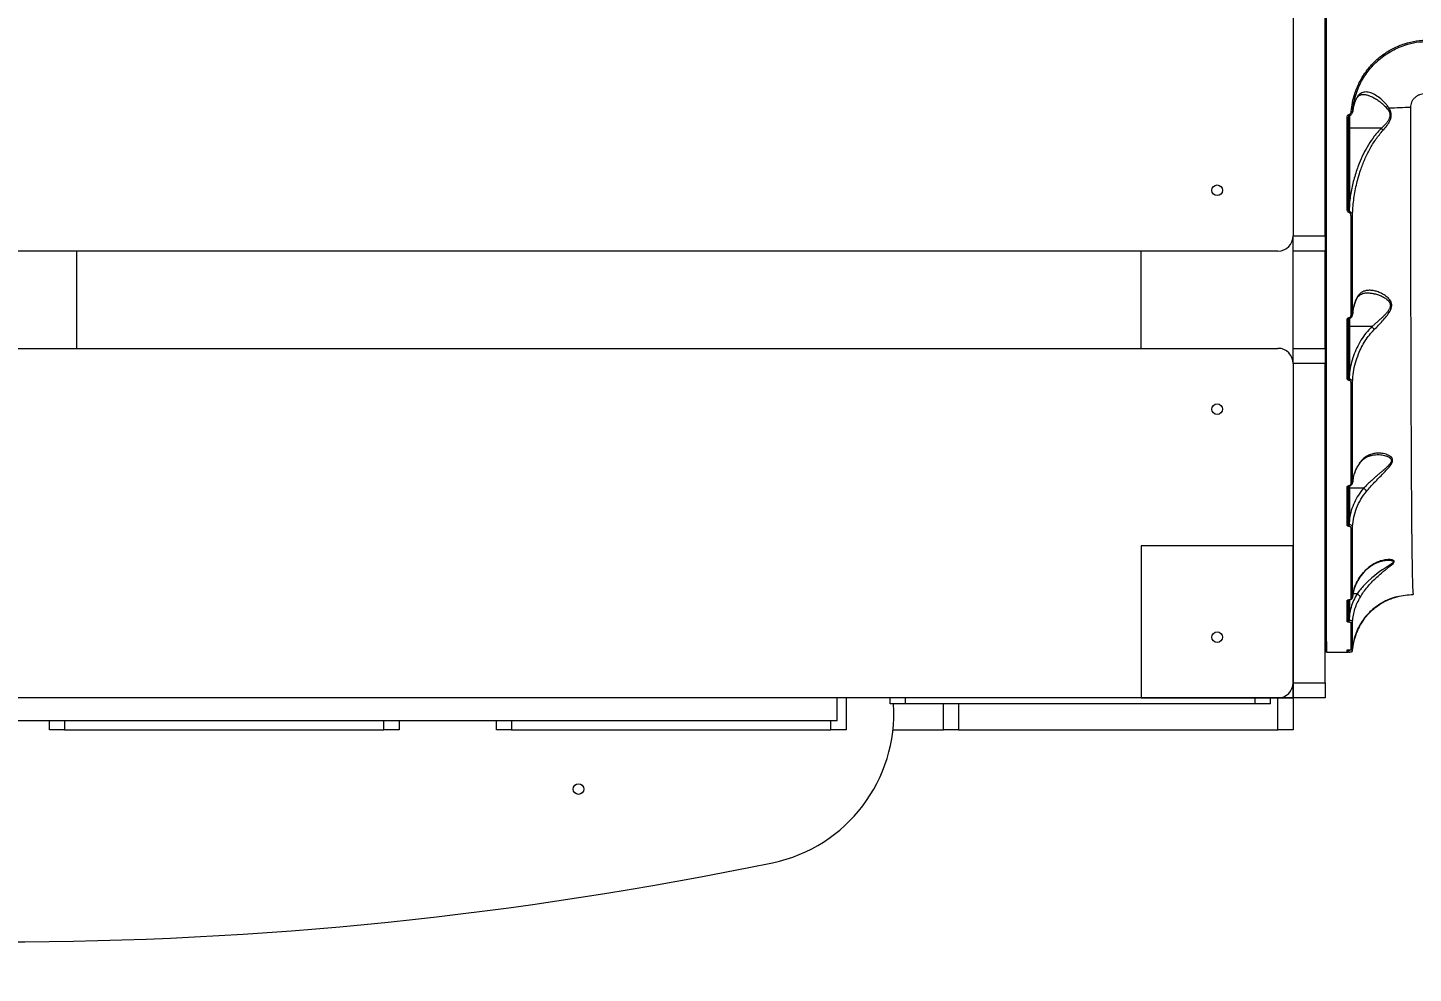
# Model space of a CAD drawing. Header units: millimetres. Extents: x -6234 to 7498, y -6127 to 5103.
# Drawn here: x 2024 to 2935, y -2091 to -1469 of the extents above; entities that cross this region are included whole.
import ezdxf

# ---------------------------------------------------------------- set-up
doc = ezdxf.new("R2010")
doc.units = ezdxf.units.MM
for name, color, linetype in [('DIKOM_ОБЪЕКТ', 7, 'Continuous'), ('DIKOM_РАЗМЕР_ЗОНА', 7, 'Continuous'), ('DIKOM_РАЗМЕР_ОБЪЕКТА', 7, 'Continuous')]:
    doc.layers.add(name, color=color, linetype=linetype)
doc.styles.add('style1', font='arial.ttf', dxfattribs={"width": 0.8})
doc.dimstyles.new('1-50', dxfattribs={"dimtxt": 300, "dimasz": 200, "dimexe": 100, "dimexo": 0, "dimgap": 100, "dimtad": 1, "dimtxsty": 'style1', "dimcen": 200, "dimclrd": 7, "dimclre": 7, "dimclrt": 7, "dimadec": 1, "dimazin": 2, "dimtfac": 1, "dimtmove": 0, "dimatfit": 2, "dimfxl": 0, "dimlwd": 25, "dimlwe": 18, "dimarcsym": 0})

# ---------------------------------------------------------------- blocks, each defined once
blk = doc.blocks.new('*D10')
at = {"layer": 'Defpoints', "color": 0, "transparency": 16777216}
for p in [(5627.97, 903.07), (-3229.39, -1461.51), (5627.97, -5097.58)]:
    blk.add_point(p, dxfattribs=at)
at = {"layer": 'DIKOM_РАЗМЕР_ОБЪЕКТА', "color": 7, "lineweight": 18, "transparency": 16777216}
for p, q in [((5627.97, 903.07), (5627.97, -5197.58)), ((-3229.39, -1461.51), (-3229.39, -5197.58))]:
    blk.add_line(p, q, dxfattribs=at)
at = {"layer": 'DIKOM_РАЗМЕР_ОБЪЕКТА', "color": 7, "lineweight": 25, "transparency": 16777216}
blk.add_line((-3029.39, -5097.58), (5427.97, -5097.58), dxfattribs=at)
at = {"layer": 'DIKOM_РАЗМЕР_ОБЪЕКТА', "color": 7, "transparency": 16777216}
for points in [[(-3029.39, -5064.25), (-3029.39, -5130.92), (-3229.39, -5097.58)], [(5427.97, -5064.25), (5427.97, -5130.92), (5627.97, -5097.58)]]:
    blk.add_solid(points, dxfattribs=at)
at = {"layer": 'DIKOM_РАЗМЕР_ОБЪЕКТА', "color": 7, "lineweight": 40, "transparency": 16777216, "insert": (1488.3, -4844.41), "char_height": 300, "attachment_point": 5, "style": 'style1'}
blk.add_mtext('8850', dxfattribs=at)
blk = doc.blocks.new('*D13')
at = {"layer": 'Defpoints', "color": 0, "transparency": 16777216}
for p in [(7498.07, 1778.2), (-5229.39, -1831.36), (7498.07, -6026.74)]:
    blk.add_point(p, dxfattribs=at)
at = {"layer": 'DIKOM_РАЗМЕР_ЗОНА', "color": 7, "lineweight": 18, "transparency": 16777216}
for p, q in [((7498.07, 1778.2), (7498.07, -6126.74)), ((-5229.39, -1831.36), (-5229.39, -6126.74))]:
    blk.add_line(p, q, dxfattribs=at)
at = {"layer": 'DIKOM_РАЗМЕР_ЗОНА', "color": 7, "lineweight": 25, "transparency": 16777216}
blk.add_line((-5029.39, -6026.74), (7298.07, -6026.74), dxfattribs=at)
at = {"layer": 'DIKOM_РАЗМЕР_ЗОНА', "color": 7, "transparency": 16777216}
for points in [[(-5029.39, -5993.4), (-5029.39, -6060.07), (-5229.39, -6026.74)], [(7298.07, -5993.4), (7298.07, -6060.07), (7498.07, -6026.74)]]:
    blk.add_solid(points, dxfattribs=at)
at = {"layer": 'DIKOM_РАЗМЕР_ЗОНА', "color": 7, "transparency": 16777216, "insert": (1560.69, -5773.56), "char_height": 300, "attachment_point": 5, "style": 'style1'}
blk.add_mtext('12750', dxfattribs=at)

msp = doc.modelspace()

# ---------------------------------------------------------------- linework, layer by layer
at = {"layer": 'DIKOM_ОБЪЕКТ', "color": 7, "linetype": 'Continuous', "lineweight": 15}
for p, q in [((2856.011, -1395.506), (2856.011, -1605.506)), ((2877.011, -1605.506), (2877.011, -1395.506)), ((2895.625, -1520.897), (2896.511, -1517.706)), ((2893.011, -1526.388), (2893.011, -1534.673)), ((2895.079, -1524.047), (2895.185, -1523.568)), ((2895.152, -1524.071), (2895.348, -1522.575)), ((2913.954, -1534.673), (2893.011, -1534.673)), ((2893.011, -1534.673), (2893.011, -1584.146)), ((2893.011, -1584.146), (2892.944, -1589.549)), ((2856.011, -1605.506), (2877.011, -1605.506)), ((2856.011, -1689.506), (2856.011, -1605.506)), ((2877.011, -1605.506), (2877.011, -1615.506)), ((2846.011, -1615.506), (1166.011, -1615.506)), ((2056.011, -1679.506), (2056.011, -1615.506)), ((2756.011, -1679.506), (2756.011, -1615.506)), ((2877.011, -1615.506), (2856.011, -1615.506)), ((2877.011, -1679.506), (2877.011, -1615.506)), ((2895.625, -1653.101), (2897.128, -1648.261)), ((2894.962, -1657.773), (2895.051, -1657.34)), ((2895.04, -1657.764), (2895.49, -1654.098)), ((2893.011, -1659.779), (2893.011, -1665.213)), ((2907.772, -1665.213), (2893.011, -1665.213)), ((2893.011, -1665.213), (2893.011, -1695.432)), ((1166.011, -1679.506), (2846.011, -1679.506)), ((2856.011, -1679.506), (2877.011, -1679.506)), ((2877.011, -1679.506), (2877.011, -1689.506)), ((2877.011, -1689.506), (2856.011, -1689.506)), ((2856.011, -1689.506), (2856.011, -1899.506)), ((2877.011, -1899.506), (2877.011, -1689.506)), ((2893.011, -1695.432), (2892.942, -1699.745)), ((2893.011, -1770.053), (2893.011, -1771.474)), ((2902.342, -1771.474), (2893.011, -1771.474)), ((2893.011, -1771.474), (2893.011, -1791.674)), ((2877.058, -1784.783), (2877.131, -1784.852)), ((2893.011, -1791.674), (2892.94, -1795.57)), ((2756.011, -1809.506), (2756.011, -1909.506)), ((2856.011, -1809.506), (2756.011, -1809.506)), ((2856.011, -1909.506), (2856.011, -1809.506)), ((2893.011, -1844.92), (2893.011, -1854.596)), ((2898.008, -1841.09), (2895.458, -1841.09)), ((2898.016, -1841.092), (2898.008, -1841.09)), ((2935.012, -1841.438), (2935.013, -1841.44)), ((2893.011, -1854.596), (2892.939, -1858.448)), ((2897.627, -1866.974), (2897.629, -1866.792)), ((2878.011, -1879.506), (2891.512, -1879.506)), ((2892.492, -1878.582), (2892.511, -1878.389)), ((2892.724, -1877.86), (2892.863, -1877.859)), ((2856.011, -1899.506), (2877.011, -1899.506)), ((2856.011, -1899.506), (2856.011, -1909.506)), ((2877.011, -1899.506), (2877.011, -1909.506)), ((2846.011, -1909.506), (1166.011, -1909.506)), ((2556.011, -1924.506), (2556.011, -1909.506)), ((2562.011, -1909.506), (2562.011, -1930.506)), ((2591.011, -1913.506), (2591.011, -1909.506)), ((2601.011, -1913.506), (2591.011, -1913.506)), ((2601.011, -1913.506), (2601.011, -1909.506)), ((2831.011, -1913.506), (2601.011, -1913.506)), ((2626.011, -1930.506), (2626.011, -1913.506)), ((2636.011, -1913.506), (2636.011, -1930.506)), ((2756.011, -1909.506), (2856.011, -1909.506)), ((2831.011, -1913.506), (2831.011, -1909.506)), ((2841.011, -1913.506), (2831.011, -1913.506)), ((2841.011, -1913.506), (2841.011, -1909.506)), ((2846.011, -1930.506), (2846.011, -1909.506)), ((2856.011, -1909.506), (2846.011, -1909.506)), ((2856.011, -1909.506), (2856.011, -1930.506)), ((2877.011, -1909.506), (2856.011, -1909.506)), ((2556.011, -1924.506), (1456.011, -1924.506)), ((2038.011, -1930.506), (2038.011, -1924.506)), ((2048.011, -1930.506), (2038.011, -1930.506)), ((2048.011, -1924.506), (2048.011, -1930.506)), ((2048.011, -1930.506), (2258.011, -1930.506)), ((2258.011, -1930.506), (2258.011, -1924.506)), ((2268.011, -1930.506), (2258.011, -1930.506)), ((2268.011, -1924.506), (2268.011, -1930.506)), ((2332.011, -1930.506), (2332.011, -1924.506)), ((2342.011, -1930.506), (2332.011, -1930.506)), ((2342.011, -1924.506), (2342.011, -1930.506)), ((2342.011, -1930.506), (2552.011, -1930.506)), ((2552.011, -1930.506), (2552.011, -1924.506)), ((2562.011, -1930.506), (2552.011, -1930.506)), ((2592.798, -1930.506), (2626.011, -1930.506)), ((2636.011, -1930.506), (2626.011, -1930.506)), ((2636.011, -1930.506), (2846.011, -1930.506)), ((2856.011, -1930.506), (2846.011, -1930.506))]:
    msp.add_line(p, q, dxfattribs=at)
at = {"layer": 'DIKOM_ОБЪЕКТ', "color": 7, "linetype": 'Continuous', "lineweight": 15, "flags": 128}
for points in [[(2892.511, -1583.97), (2892.52, -1584.004), (2892.549, -1584.037), (2892.595, -1584.068), (2892.657, -1584.094), (2892.733, -1584.116), (2892.819, -1584.133), (2892.913, -1584.143), (2893.011, -1584.146)], [(2891.522, -1587.935), (2891.716, -1587.929), (2891.901, -1587.911), (2892.072, -1587.882), (2892.222, -1587.844), (2892.344, -1587.798), (2892.436, -1587.746), (2892.492, -1587.689), (2892.511, -1587.629)], [(2894.065, -1657.791), (2894.252, -1657.781), (2894.433, -1657.755), (2894.6, -1657.713), (2894.747, -1657.658), (2894.87, -1657.59), (2894.964, -1657.512), (2895.024, -1657.428), (2895.051, -1657.34)], [(2891.522, -1660.658), (2891.715, -1660.648), (2891.901, -1660.62), (2892.072, -1660.576), (2892.222, -1660.516), (2892.344, -1660.444), (2892.436, -1660.361), (2892.492, -1660.272), (2892.511, -1660.179)], [(2891.521, -1699.187), (2891.715, -1699.175), (2891.901, -1699.142), (2892.072, -1699.089), (2892.221, -1699.017), (2892.344, -1698.931), (2892.435, -1698.833), (2892.492, -1698.727), (2892.511, -1698.616)], [(2892.511, -1695.256), (2892.52, -1695.29), (2892.549, -1695.323), (2892.595, -1695.354), (2892.657, -1695.38), (2892.733, -1695.402), (2892.819, -1695.418), (2892.913, -1695.428), (2893.011, -1695.432)], [(2894.067, -1702.078), (2894.254, -1702.066), (2894.435, -1702.034), (2894.602, -1701.984), (2894.749, -1701.916), (2894.872, -1701.833), (2894.966, -1701.738), (2895.027, -1701.635), (2895.053, -1701.527)], [(2877.068, -1784.797), (2877.03, -1784.728), (2877.011, -1784.63)], [(2892.511, -1791.499), (2892.52, -1791.533), (2892.549, -1791.566), (2892.595, -1791.596), (2892.657, -1791.623), (2892.733, -1791.645), (2892.819, -1791.661), (2892.913, -1791.671), (2893.011, -1791.674)], [(2918.472, -1818.892), (2919.421, -1818.913), (2920.515, -1819.055), (2921.003, -1819.187), (2921.367, -1819.348), (2921.756, -1819.846), (2921.7, -1820.163), (2921.473, -1820.527), (2921.138, -1820.884), (2920.669, -1821.288), (2919.598, -1822.073), (2918.386, -1822.885), (2917.108, -1823.718), (2915.794, -1824.578), (2914.637, -1825.35), (2913.109, -1826.403), (2911.306, -1827.707), (2909.432, -1829.149), (2907.728, -1830.548), (2905.137, -1832.87), (2902.642, -1835.383), (2902.642, -1835.383)], [(2892.511, -1854.421), (2892.52, -1854.455), (2892.549, -1854.488), (2892.595, -1854.518), (2892.657, -1854.545), (2892.733, -1854.567), (2892.819, -1854.583), (2892.913, -1854.593), (2893.011, -1854.596)], [(2892.842, -1877.858), (2892.858, -1877.861), (2892.863, -1877.859)]]:
    msp.add_lwpolyline(points, dxfattribs=at)
at = {"layer": 'DIKOM_ОБЪЕКТ', "color": 7, "linetype": 'Continuous', "lineweight": 15}
for centre in [(2806.011, -1575.506), (2806.011, -1719.506), (2806.011, -1869.506), (2386.011, -1969.506)]:
    msp.add_circle(centre, 3.5, dxfattribs=at)
for centre, radius, start, end in [((2897.341, -1510.062), 2.131, 246.114222, 271.964265), ((2914.841, -1516.071), 7.005, 298.434284, 308.134173), ((2934.624, -1748.658), 227.603, 90.380556, 93.894269), ((2891.761, -1525.903), 1.657, 261.730287, 296.893787), ((2902.982, -1523.814), 10.315, 189.833948, 194.51906), ((2894.562, -1521.836), 1.841, 258.732932, 289.766882), ((2880.039, -1587.51), 13.065, 348.102347, 351.019779), ((2894.268, -1591.271), 1.106, 259.30105, 314.845706), ((2846.011, -1605.506), 10, 270, 0), ((2894.172, -1659.111), 1.396, 185.361619, 207.362115), ((2846.011, -1689.506), 10, 0, 90), ((2883.894, -1698.965), 9.081, 349.239521, 355.072535), ((2891.611, -1769.813), 0.944, 264.461384, 339.172182), ((2893.183, -1769.736), 0.391, 180.951292, 222.078251), ((2894.171, -1767.817), 0.913, 263.778438, 346.841304), ((2877.787, -1784.634), 0.777, 147.100283, 179.704122), ((2878.079, -1784.63), 1.032, 156.131201, 188.514836), ((2891.602, -1794.885), 0.915, 264.785695, 353.055241), ((2886.544, -1795.408), 6.398, 348.225416, 358.546039), ((2894.149, -1796.682), 0.929, 265.428243, 349.902254), ((2878.011, -1821.869), 1, 189.81578, 237.132966), ((2891.528, -1844.468), 1.013, 269.341455, 327.359244), ((2892.91, -1844.851), 0.0982, 184.09427, 243.009564), ((2894.116, -1843.277), 0.966, 268.184401, 353.935243), ((2891.534, -1858.317), 0.976, 268.882825, 358.570116), ((2888.748, -1858.653), 4.196, 344.975454, 2.806286), ((2894.107, -1859.204), 0.981, 269.114843, 355.033073), ((2894.11, -1876.7), 0.998, 269.993983, 355.918118), ((2891.511, -1877.015), 1.002, 270.067635, 309.551855), ((2890.584, -1878.435), 2.394, 337.57905, 10.276647), ((2894.125, -1878.301), 1, 269.949155, 355.706969), ((2846.011, -1899.506), 10, 270, 0), ((2493.35, -1920.006), 100, 281.715852, 3.726853), ((2006.011, 429.994), 2500, 258.284148, 281.715852)]:
    msp.add_arc(centre, radius, start, end, dxfattribs=at)
for points, knots in [([(2878.011, -1879.486), (2878.011, -1879.493), (2878.011, -1879.626), (2878.011, -1879.256), (2878.011, -1878.525), (2878.011, -1877.166), (2878.011, -1875.278), (2878.011, -1872.816), (2878.011, -1869.776), (2878.011, -1865.651), (2878.011, -1860.116), (2878.011, -1852.797), (2878.011, -1844.241), (2878.011, -1834.427), (2878.011, -1825.81), (2878.011, -1819.142), (2878.011, -1814.92), (2878.011, -1810.55), (2878.011, -1806.033), (2878.011, -1801.368), (2878.011, -1796.557), (2878.011, -1788.681), (2878.011, -1777.304), (2878.011, -1762.296), (2878.011, -1746.795), (2878.011, -1730.916), (2878.011, -1714.187), (2878.011, -1696.633), (2878.01, -1678.284), (2878.011, -1659.173), (2878.011, -1639.336), (2878.011, -1618.817), (2878.011, -1597.66), (2878.011, -1575.915), (2878.011, -1553.639), (2878.011, -1530.888), (2878.011, -1507.726), (2878.011, -1484.222), (2878.011, -1468.434), (2878.011, -1460.508)], [0, 0, 0, 0, 0.0012004, 0.0234692, 0.0459707, 0.0687048, 0.0916713, 0.1148703, 0.1383017, 0.1619657, 0.195484, 0.2294578, 0.2638876, 0.2987728, 0.3341133, 0.3462789, 0.3584918, 0.3707513, 0.3830584, 0.3954122, 0.4078131, 0.4202611, 0.4547323, 0.4895594, 0.5215299, 0.5537946, 0.5863535, 0.6192063, 0.6523533, 0.6857946, 0.7195298, 0.7535592, 0.7878826, 0.8225003, 0.857412, 0.8926178, 0.9281178, 0.9639119, 1, 1, 1, 1]), ([(2896.478, -1512.01), (2897.412, -1509.499), (2899.281, -1504.474), (2903.54, -1497.605), (2908.747, -1491.444), (2914.867, -1486.194), (2921.744, -1481.953), (2929.19, -1478.875), (2937.034, -1476.913), (2942.388, -1476.669), (2945.067, -1476.546)], [0, 0, 0, 0, 0.1253479, 0.2508616, 0.3753439, 0.500625, 0.6251943, 0.7503306, 0.8750611, 1, 1, 1, 1]), ([(2897.414, -1512.191), (2897.998, -1510.546), (2899.168, -1507.254), (2901.573, -1502.57), (2904.404, -1498.175), (2907.684, -1494.104), (2911.386, -1490.374), (2915.449, -1487.068), (2919.833, -1484.205), (2924.508, -1481.797), (2930.22, -1479.602), (2937.09, -1477.872), (2942.332, -1477.63), (2945.011, -1477.506)], [0, 0, 0, 0, 0.0835446, 0.1671674, 0.2508972, 0.3326191, 0.4158771, 0.5006967, 0.5814808, 0.6647239, 0.7504384, 0.8724588, 1, 1, 1, 1]), ([(2894.202, -1523.641), (2894.409, -1521.673), (2894.823, -1517.736), (2895.926, -1513.919), (2896.478, -1512.01)], [0, 0, 0, 0, 0.5000024, 1, 1, 1, 1]), ([(2895.185, -1523.568), (2895.387, -1521.642), (2895.793, -1517.792), (2896.873, -1514.058), (2897.414, -1512.191)], [0, 0, 0, 0, 0.5000056, 1, 1, 1, 1]), ([(2896.435, -1517.929), (2896.77, -1517.063), (2897.45, -1515.31), (2898.693, -1513.695), (2900.077, -1512.66), (2901.273, -1512.531), (2901.885, -1512.465)], [0, 0, 0, 0, 0.2375995, 0.4811274, 0.7345864, 1, 1, 1, 1]), ([(2919.167, -1521.581), (2918.686, -1520.882), (2917.73, -1519.495), (2915.568, -1517.106), (2912.76, -1514.578), (2909.398, -1512.331), (2906.177, -1510.97), (2903.178, -1510.641), (2900.938, -1511.361), (2899.357, -1512.586), (2898.293, -1513.839), (2897.35, -1515.395), (2896.846, -1516.687), (2896.592, -1517.337)], [0, 0, 0, 0, 0.0634734, 0.1260881, 0.2514595, 0.3761661, 0.5007733, 0.6246976, 0.7494023, 0.8121517, 0.8746351, 0.9369253, 1, 1, 1, 1]), ([(2901.9, -1512.478), (2902.053, -1512.476), (2902.546, -1512.467), (2903.424, -1512.572), (2904.497, -1512.783), (2905.598, -1513.1), (2906.728, -1513.513), (2907.884, -1514.023), (2909.038, -1514.612), (2910.207, -1515.283), (2911.367, -1516.023), (2912.378, -1516.732), (2913.285, -1517.412), (2914.092, -1518.057), (2915.068, -1518.892), (2916.097, -1519.853), (2917.196, -1520.992), (2917.853, -1521.822), (2918.177, -1522.231)], [0, 0, 0, 0, 0.0309544, 0.0996918, 0.1709393, 0.2361979, 0.3053159, 0.3782991, 0.4451848, 0.5114662, 0.5854379, 0.6496637, 0.6895288, 0.7454106, 0.7929424, 0.8644832, 0.9333554, 1, 1, 1, 1]), ([(2942.78, -1512.008), (2941.549, -1512.131), (2939.701, -1512.314), (2937.485, -1513.423), (2936.001, -1514.522), (2934.76, -1515.896), (2933.832, -1517.485), (2933.226, -1519.233), (2933.151, -1520.451), (2933.113, -1521.06)], [0, 0, 0, 0, 0.2493207, 0.3740479, 0.4994319, 0.6241682, 0.7492889, 0.8744664, 1, 1, 1, 1]), ([(2896.592, -1517.337), (2896.265, -1518.361), (2895.61, -1520.413), (2895.326, -1522.515), (2895.184, -1523.568)], [0, 0, 0, 0, 0.4989422, 1, 1, 1, 1]), ([(2896.49, -1517.746), (2896.498, -1517.736), (2896.583, -1517.619), (2896.588, -1517.472), (2896.592, -1517.337)], [0, 0, 0, 0, 0.0870703, 1, 1, 1, 1]), ([(2915.199, -1535.974), (2916.076, -1534.988), (2917.398, -1533.5), (2918.924, -1531.255), (2919.893, -1529.416), (2920.526, -1527.405), (2920.605, -1525.304), (2920.113, -1523.308), (2919.481, -1522.154), (2919.167, -1521.581)], [0, 0, 0, 0, 0.2443863, 0.3687156, 0.493581, 0.620344, 0.7477596, 0.8746803, 1, 1, 1, 1]), ([(2933.113, -1521.06), (2933.116, -1526.667), (2933.123, -1537.857), (2933.135, -1554.417), (2933.151, -1570.729), (2933.169, -1586.751), (2933.187, -1601.088), (2933.206, -1613.794), (2933.223, -1624.93), (2933.243, -1635.838), (2933.263, -1646.512), (2933.285, -1656.941), (2933.308, -1667.119), (2933.34, -1679.884), (2933.381, -1694.907), (2933.435, -1711.741), (2933.493, -1727.545), (2933.547, -1740.232), (2933.595, -1750.205), (2933.634, -1757.814), (2933.675, -1765.076), (2933.718, -1771.99), (2933.762, -1778.557), (2933.807, -1784.777), (2933.858, -1791.182), (2933.915, -1797.665), (2933.979, -1804.105), (2934.046, -1810.001), (2934.115, -1815.36), (2934.186, -1820.189), (2934.261, -1824.578), (2934.341, -1828.506), (2934.424, -1831.95), (2934.511, -1834.849), (2934.6, -1837.212), (2934.692, -1839.058), (2934.795, -1840.491), (2934.901, -1841.387), (2934.978, -1841.422), (2935.012, -1841.438)], [0, 0, 0, 0, 0.031692, 0.0632501, 0.0946741, 0.1259644, 0.1571211, 0.1799944, 0.2027493, 0.2253862, 0.2479046, 0.2703051, 0.2925876, 0.3147518, 0.3558618, 0.3964483, 0.4365116, 0.4760521, 0.4984136, 0.5206046, 0.5426246, 0.5644742, 0.586153, 0.6076611, 0.6289986, 0.6559354, 0.6826055, 0.709009, 0.7351464, 0.7610172, 0.7866215, 0.8134176, 0.8399611, 0.866252, 0.8922904, 0.9180759, 0.9436087, 0.975641, 1, 1, 1, 1]), ([(2891.522, -1587.935), (2891.522, -1581.354), (2891.522, -1568.164), (2891.522, -1548.001), (2891.522, -1534.372), (2891.523, -1527.543)], [0, 0, 0, 0, 0.3319584, 0.6652916, 1, 1, 1, 1]), ([(2891.523, -1527.543), (2891.537, -1527.333), (2891.567, -1526.912), (2891.81, -1526.317), (2892.152, -1525.899), (2892.51, -1525.661), (2892.717, -1525.604), (2892.818, -1525.576)], [0, 0, 0, 0, 0.2498969, 0.4996318, 0.7492145, 0.8774817, 1, 1, 1, 1]), ([(2892.494, -1527.411), (2892.507, -1527.277), (2892.532, -1527.023), (2892.646, -1526.734), (2892.767, -1526.557), (2892.855, -1526.468), (2892.927, -1526.422), (2892.972, -1526.405), (2892.988, -1526.402), (2892.996, -1526.4)], [0, 0, 0, 0, 0.329821, 0.6267501, 0.7522986, 0.8560515, 0.9350328, 0.9679611, 1, 1, 1, 1]), ([(2892.511, -1587.629), (2892.511, -1581.037), (2892.511, -1567.85), (2892.511, -1547.735), (2892.511, -1534.165), (2892.511, -1527.381)], [0, 0, 0, 0, 0.3333168, 0.6666798, 1, 1, 1, 1]), ([(2892.818, -1525.576), (2892.919, -1525.548), (2893.126, -1525.492), (2893.488, -1525.257), (2893.842, -1524.849), (2894.113, -1524.267), (2894.173, -1523.85), (2894.202, -1523.641)], [0, 0, 0, 0, 0.1220914, 0.2508397, 0.5007522, 0.7506919, 1, 1, 1, 1]), ([(2892.996, -1526.4), (2893.277, -1526.31), (2893.83, -1526.132), (2894.457, -1525.526), (2894.902, -1524.812), (2895.046, -1524.282), (2895.118, -1524.016)], [0, 0, 0, 0, 0.259191, 0.5102976, 0.7542393, 1, 1, 1, 1]), ([(2918.889, -1528.965), (2918.566, -1529.515), (2917.917, -1530.617), (2916.67, -1532.064), (2915.353, -1533.424), (2914.428, -1534.258), (2913.965, -1534.676)], [0, 0, 0, 0, 0.2491579, 0.4996877, 0.7496537, 1, 1, 1, 1]), ([(2918.177, -1522.231), (2918.503, -1522.711), (2919.158, -1523.672), (2919.7, -1525.398), (2919.637, -1527.265), (2919.139, -1528.398), (2918.889, -1528.965)], [0, 0, 0, 0, 0.2494861, 0.4995928, 0.7494857, 1, 1, 1, 1]), ([(2892.511, -1534.497), (2892.518, -1534.52), (2892.533, -1534.566), (2892.649, -1534.624), (2892.814, -1534.665), (2892.945, -1534.67), (2893.011, -1534.673)], [0, 0, 0, 0, 0.2499235, 0.499932, 0.7500331, 1, 1, 1, 1]), ([(2913.954, -1534.673), (2912.381, -1536.398), (2909.25, -1539.831), (2905.426, -1545.581), (2902.124, -1551.584), (2899.039, -1558.53), (2896.343, -1566.417), (2894.163, -1575.207), (2893.394, -1581.168), (2893.011, -1584.146)], [0, 0, 0, 0, 0.1257248, 0.2501391, 0.3746817, 0.5001947, 0.667072, 0.8336452, 1, 1, 1, 1]), ([(2895.048, -1592.055), (2895.241, -1588.692), (2895.626, -1581.987), (2897.456, -1572.054), (2899.95, -1563.124), (2902.963, -1555.225), (2906.291, -1548.383), (2910.217, -1541.83), (2913.535, -1537.93), (2915.199, -1535.974)], [0, 0, 0, 0, 0.1674438, 0.3339027, 0.5006465, 0.6264743, 0.7512084, 0.8752499, 1, 1, 1, 1]), ([(2913.965, -1534.676), (2913.964, -1534.675), (2913.963, -1534.674), (2913.959, -1534.673), (2913.956, -1534.673), (2913.954, -1534.673)], [0, 0, 0, 0, 0.21377874, 0.4516896, 1, 1, 1, 1]), ([(2915.199, -1535.974), (2915.113, -1535.865), (2914.938, -1535.645), (2914.631, -1535.308), (2914.303, -1534.977), (2914.077, -1534.776), (2913.965, -1534.676)], [0, 0, 0, 0, 0.2478023, 0.4998726, 0.7520622, 1, 1, 1, 1]), ([(2892.823, -1590.203), (2892.707, -1590.168), (2892.473, -1590.097), (2892.097, -1589.79), (2891.775, -1589.293), (2891.56, -1588.626), (2891.535, -1588.165), (2891.522, -1587.935)], [0, 0, 0, 0, 0.1256263, 0.2512459, 0.5014354, 0.751091, 1, 1, 1, 1]), ([(2892.944, -1589.549), (2892.924, -1589.536), (2892.879, -1589.508), (2892.804, -1589.411), (2892.689, -1589.17), (2892.544, -1588.562), (2892.524, -1588.011), (2892.511, -1587.629)], [0, 0, 0, 0, 0.0355721, 0.0775912, 0.1799067, 0.4313541, 1, 1, 1, 1]), ([(2894.063, -1592.357), (2894.051, -1592.139), (2894.027, -1591.702), (2893.825, -1591.067), (2893.518, -1590.593), (2893.158, -1590.304), (2892.935, -1590.237), (2892.823, -1590.203)], [0, 0, 0, 0, 0.24888664, 0.49851936, 0.74870921, 0.87428764, 1, 1, 1, 1]), ([(2895.048, -1592.055), (2895.025, -1591.803), (2894.977, -1591.291), (2894.615, -1590.546), (2894.084, -1590), (2893.489, -1589.67), (2893.129, -1589.59), (2892.944, -1589.549)], [0, 0, 0, 0, 0.2287171, 0.465098, 0.7183082, 0.855371, 1, 1, 1, 1]), ([(2894.065, -1657.791), (2894.064, -1650.798), (2894.064, -1636.756), (2894.063, -1614.903), (2894.063, -1599.893), (2894.063, -1592.357)], [0, 0, 0, 0, 0.3306607, 0.6639939, 1, 1, 1, 1]), ([(2895.051, -1657.34), (2895.05, -1650.302), (2895.05, -1636.239), (2895.049, -1614.43), (2895.048, -1599.517), (2895.048, -1592.055)], [0, 0, 0, 0, 0.3335115, 0.666489, 1, 1, 1, 1]), ([(2897.161, -1647.732), (2896.612, -1649.302), (2895.51, -1652.451), (2895.204, -1655.707), (2895.051, -1657.34)], [0, 0, 0, 0, 0.49854065, 1, 1, 1, 1]), ([(2897.084, -1648.31), (2897.112, -1648.259), (2897.205, -1648.089), (2897.179, -1647.879), (2897.161, -1647.732)], [0, 0, 0, 0, 0.2978408, 1, 1, 1, 1]), ([(2897.107, -1648.351), (2897.338, -1647.82), (2897.784, -1646.793), (2898.546, -1645.71), (2899.255, -1644.946), (2900.023, -1644.31), (2901.024, -1643.71), (2902.575, -1643.137), (2903.99, -1643.053), (2904.782, -1643.006)], [0, 0, 0, 0, 0.140301, 0.271338, 0.3753369, 0.4543585, 0.5859041, 0.7680569, 1, 1, 1, 1]), ([(2909.381, -1667.105), (2910.271, -1666.188), (2912.064, -1664.343), (2914.777, -1661.458), (2917.409, -1658.446), (2919.38, -1655.744), (2920.499, -1653.395), (2920.916, -1651.542), (2920.729, -1649.756), (2920.026, -1648.199), (2919.021, -1646.883), (2917.464, -1645.396), (2915.296, -1643.923), (2912.59, -1642.616), (2909.88, -1641.73), (2907.231, -1641.277), (2904.696, -1641.306), (2902.343, -1641.881), (2900.245, -1643.102), (2898.448, -1644.981), (2897.59, -1646.814), (2897.161, -1647.732)], [0, 0, 0, 0, 0.0614739, 0.1237164, 0.1865151, 0.2501498, 0.2824431, 0.3151074, 0.3478434, 0.3803904, 0.4126302, 0.4444743, 0.507657, 0.5698135, 0.6315693, 0.69351, 0.7547539, 0.8160785, 0.8772215, 0.9385411, 1, 1, 1, 1]), ([(2904.787, -1643.019), (2905.185, -1643.021), (2905.949, -1643.027), (2907.147, -1643.151), (2908.28, -1643.325), (2909.499, -1643.578), (2910.777, -1643.912), (2912.036, -1644.321), (2913.269, -1644.791), (2914.381, -1645.282), (2915.55, -1645.884), (2916.653, -1646.549), (2917.726, -1647.338), (2918.698, -1648.254), (2919.494, -1649.335), (2919.971, -1650.616), (2919.951, -1651.808), (2919.691, -1652.759), (2919.402, -1653.45), (2919.03, -1654.135), (2918.388, -1655.125), (2917.344, -1656.415), (2915.87, -1657.974), (2914.802, -1658.988), (2914.256, -1659.506)], [0, 0, 0, 0, 0.0493375, 0.0946521, 0.1445704, 0.1849619, 0.2391227, 0.295502, 0.3335941, 0.3851695, 0.4287442, 0.4763961, 0.5239717, 0.5717888, 0.6194065, 0.6670822, 0.7147488, 0.7379333, 0.7625391, 0.7853648, 0.8100704, 0.870232, 0.9336305, 1, 1, 1, 1]), ([(2892.782, -1659.241), (2892.963, -1659.191), (2893.326, -1659.092), (2893.739, -1658.734), (2894.013, -1658.289), (2894.047, -1657.957), (2894.065, -1657.791)], [0, 0, 0, 0, 0.2497122, 0.4996566, 0.749663, 1, 1, 1, 1]), ([(2892.932, -1659.752), (2893.166, -1659.694), (2893.649, -1659.572), (2894.282, -1659.125), (2894.789, -1658.5), (2894.933, -1657.996), (2895.007, -1657.738)], [0, 0, 0, 0, 0.2292499, 0.4739412, 0.7313478, 1, 1, 1, 1]), ([(2891.521, -1699.187), (2891.521, -1692.957), (2891.521, -1680.436), (2891.522, -1667.272), (2891.522, -1660.658)], [0, 0, 0, 0, 0.4975633, 1, 1, 1, 1]), ([(2891.522, -1660.658), (2891.539, -1660.496), (2891.572, -1660.171), (2891.842, -1659.736), (2892.248, -1659.386), (2892.604, -1659.289), (2892.782, -1659.241)], [0, 0, 0, 0, 0.2503473, 0.500355, 0.7502546, 1, 1, 1, 1]), ([(2892.494, -1660.266), (2892.502, -1660.188), (2892.517, -1660.042), (2892.636, -1659.884), (2892.774, -1659.79), (2892.882, -1659.764), (2892.932, -1659.752)], [0, 0, 0, 0, 0.3045698, 0.5719776, 0.8021414, 1, 1, 1, 1]), ([(2892.511, -1698.616), (2892.511, -1692.37), (2892.511, -1679.879), (2892.511, -1666.746), (2892.511, -1660.179)], [0, 0, 0, 0, 0.50000147, 1, 1, 1, 1]), ([(2892.511, -1665.038), (2892.518, -1665.061), (2892.533, -1665.107), (2892.649, -1665.165), (2892.814, -1665.205), (2892.945, -1665.211), (2893.011, -1665.213)], [0, 0, 0, 0, 0.24996102, 0.49998263, 0.74995295, 1, 1, 1, 1]), ([(2907.772, -1665.213), (2906.444, -1666.617), (2903.781, -1669.434), (2900.499, -1674.182), (2897.742, -1679.204), (2895.574, -1684.466), (2893.932, -1689.883), (2893.317, -1693.585), (2893.011, -1695.432)], [0, 0, 0, 0, 0.1663974, 0.3337658, 0.500861, 0.6673318, 0.8340906, 1, 1, 1, 1]), ([(2895.053, -1701.527), (2895.206, -1699.434), (2895.51, -1695.258), (2896.873, -1689.088), (2898.724, -1683.584), (2900.935, -1678.759), (2903.332, -1674.611), (2906.098, -1670.67), (2908.286, -1668.293), (2909.381, -1667.105)], [0, 0, 0, 0, 0.16665274, 0.33251347, 0.49956191, 0.62502869, 0.749784, 0.87486698, 1, 1, 1, 1]), ([(2907.782, -1665.216), (2907.782, -1665.216), (2907.78, -1665.215), (2907.777, -1665.214), (2907.774, -1665.213), (2907.772, -1665.213)], [0, 0, 0, 0, 0.2115942, 0.4539832, 1, 1, 1, 1]), ([(2914.256, -1659.506), (2913.721, -1659.998), (2912.652, -1660.982), (2911.023, -1662.416), (2909.395, -1663.83), (2908.32, -1664.754), (2907.782, -1665.216)], [0, 0, 0, 0, 0.2504287, 0.5002321, 0.7498009, 1, 1, 1, 1]), ([(2909.381, -1667.105), (2909.295, -1666.963), (2909.12, -1666.673), (2908.726, -1666.174), (2908.27, -1665.669), (2907.943, -1665.365), (2907.782, -1665.216)], [0, 0, 0, 0, 0.2452711, 0.4998674, 0.7545385, 1, 1, 1, 1]), ([(2892.816, -1700.66), (2892.719, -1700.642), (2892.522, -1700.606), (2892.171, -1700.442), (2891.822, -1700.138), (2891.568, -1699.681), (2891.537, -1699.352), (2891.521, -1699.187)], [0, 0, 0, 0, 0.12358072, 0.25044797, 0.50015281, 0.74998925, 1, 1, 1, 1]), ([(2892.942, -1699.745), (2892.908, -1699.73), (2892.836, -1699.699), (2892.715, -1699.561), (2892.548, -1699.208), (2892.526, -1698.861), (2892.511, -1698.616)], [0, 0, 0, 0, 0.0855909, 0.184897, 0.4251032, 1, 1, 1, 1]), ([(2894.067, -1702.078), (2894.052, -1701.92), (2894.023, -1701.603), (2893.779, -1701.163), (2893.441, -1700.869), (2893.1, -1700.712), (2892.91, -1700.677), (2892.816, -1700.66)], [0, 0, 0, 0, 0.2490901, 0.4992194, 0.749141, 0.8757784, 1, 1, 1, 1]), ([(2895.053, -1701.527), (2895.025, -1701.332), (2894.969, -1700.937), (2894.545, -1700.386), (2893.978, -1700.02), (2893.414, -1699.819), (2893.1, -1699.77), (2892.942, -1699.745)], [0, 0, 0, 0, 0.2374292, 0.4816939, 0.7356911, 0.8672758, 1, 1, 1, 1]), ([(2894.072, -1768.724), (2894.071, -1763.719), (2894.07, -1753.647), (2894.069, -1737.4), (2894.068, -1720.284), (2894.067, -1708.17), (2894.067, -1702.078)], [0, 0, 0, 0, 0.2455108, 0.4940132, 0.7455104, 1, 1, 1, 1]), ([(2895.06, -1768.025), (2895.059, -1762.93), (2895.058, -1752.757), (2895.056, -1736.436), (2895.055, -1719.453), (2895.054, -1707.508), (2895.053, -1701.527)], [0, 0, 0, 0, 0.2503512, 0.5000012, 0.7496499, 1, 1, 1, 1]), ([(2899.778, -1755.25), (2900.316, -1754.551), (2901.344, -1753.215), (2902.999, -1751.901), (2904.43, -1751.041), (2905.528, -1750.54), (2906.479, -1750.184), (2907.595, -1749.85), (2909.232, -1749.509), (2910.58, -1749.454), (2911.346, -1749.424)], [0, 0, 0, 0, 0.17571888, 0.33607671, 0.46099931, 0.55074169, 0.61055858, 0.69756531, 0.82791483, 1, 1, 1, 1]), ([(2904.279, -1773.603), (2905.13, -1772.6), (2906.833, -1770.594), (2909.572, -1767.62), (2912.376, -1764.709), (2915.205, -1761.86), (2917.959, -1759.044), (2920.029, -1756.665), (2921.182, -1754.703), (2921.555, -1753.23), (2921.241, -1751.927), (2920.318, -1750.788), (2918.908, -1749.868), (2917.159, -1749.168), (2915.02, -1748.639), (2912.513, -1748.386), (2909.702, -1748.558), (2906.965, -1749.206), (2904.368, -1750.395), (2901.953, -1752.122), (2900.597, -1753.813), (2899.92, -1754.657)], [0, 0, 0, 0, 0.0615398, 0.1230242, 0.1845839, 0.2470124, 0.3097837, 0.3734939, 0.4059191, 0.4386765, 0.4714085, 0.5037321, 0.5464682, 0.5887762, 0.6306423, 0.6926173, 0.7544562, 0.8162781, 0.8774336, 0.9388529, 1, 1, 1, 1]), ([(2911.363, -1749.437), (2911.483, -1749.433), (2912.228, -1749.407), (2913.517, -1749.515), (2915.203, -1749.748), (2916.552, -1750.067), (2917.603, -1750.414), (2918.356, -1750.729), (2918.984, -1751.059), (2919.496, -1751.402), (2920.061, -1751.891), (2920.575, -1752.627), (2920.634, -1753.548), (2920.386, -1754.323), (2920.052, -1754.967), (2919.554, -1755.672), (2918.906, -1756.426), (2918.091, -1757.266), (2917.054, -1758.24), (2915.876, -1759.283), (2914.59, -1760.386), (2913.176, -1761.587), (2911.545, -1762.972), (2909.836, -1764.443), (2908.712, -1765.444), (2908.173, -1765.924)], [0, 0, 0, 0, 0.013793, 0.0857361, 0.1483928, 0.210536, 0.2471384, 0.2800763, 0.3094336, 0.3352537, 0.3588947, 0.4083775, 0.4577772, 0.4818123, 0.5074058, 0.5394121, 0.5724391, 0.6064276, 0.6517695, 0.7050166, 0.7496531, 0.8036308, 0.8693661, 0.9373522, 1, 1, 1, 1]), ([(2895, -1768.536), (2895.11, -1767.366), (2895.331, -1765.026), (2896.336, -1761.592), (2897.772, -1758.26), (2899.142, -1756.179), (2899.825, -1755.141)], [0, 0, 0, 0, 0.250689, 0.5015274, 0.7512979, 1, 1, 1, 1]), ([(2899.92, -1754.657), (2899.245, -1755.693), (2897.889, -1757.77), (2896.452, -1761.093), (2895.431, -1764.52), (2895.183, -1766.856), (2895.06, -1768.025)], [0, 0, 0, 0, 0.2484128, 0.498107, 0.7491002, 1, 1, 1, 1]), ([(2899.757, -1755.203), (2899.798, -1755.149), (2899.911, -1755.001), (2899.917, -1754.791), (2899.92, -1754.657)], [0, 0, 0, 0, 0.3634922, 1, 1, 1, 1]), ([(2908.173, -1765.924), (2907.487, -1766.546), (2906.141, -1767.768), (2904.194, -1769.629), (2902.975, -1770.865), (2902.368, -1771.481)], [0, 0, 0, 0, 0.3422759, 0.6721973, 1, 1, 1, 1]), ([(2891.519, -1795.796), (2891.519, -1791.824), (2891.519, -1783.833), (2891.52, -1775.13), (2891.52, -1770.753)], [0, 0, 0, 0, 0.4970773, 1, 1, 1, 1]), ([(2891.52, -1770.753), (2891.538, -1770.633), (2891.575, -1770.394), (2891.86, -1770.079), (2892.274, -1769.838), (2892.62, -1769.774), (2892.793, -1769.743)], [0, 0, 0, 0, 0.2503155, 0.5000827, 0.750019, 1, 1, 1, 1]), ([(2892.482, -1770.148), (2892.48, -1770.149), (2892.47, -1770.152), (2892.503, -1770.115), (2892.609, -1770.062), (2892.751, -1770.019), (2892.845, -1770.005), (2892.893, -1769.998)], [0, 0, 0, 0, 0.0735992, 0.3484098, 0.65325, 0.8207261, 1, 1, 1, 1]), ([(2892.511, -1794.995), (2892.511, -1791.009), (2892.511, -1783.037), (2892.511, -1774.353), (2892.511, -1770.012)], [0, 0, 0, 0, 0.5000008, 1, 1, 1, 1]), ([(2892.511, -1771.302), (2892.513, -1771.316), (2892.519, -1771.343), (2892.561, -1771.38), (2892.62, -1771.411), (2892.713, -1771.443), (2892.845, -1771.469), (2892.958, -1771.472), (2893.011, -1771.474)], [0, 0, 0, 0, 0.1539258, 0.2996779, 0.4372414, 0.566733, 0.7996911, 1, 1, 1, 1]), ([(2892.793, -1769.743), (2892.966, -1769.711), (2893.314, -1769.647), (2893.73, -1769.404), (2894.016, -1769.087), (2894.053, -1768.845), (2894.072, -1768.724)], [0, 0, 0, 0, 0.2499908, 0.5000141, 0.7496853, 1, 1, 1, 1]), ([(2892.893, -1769.998), (2893.166, -1769.946), (2893.695, -1769.845), (2894.349, -1769.446), (2894.817, -1768.942), (2894.949, -1768.538), (2895.013, -1768.346)], [0, 0, 0, 0, 0.2760428, 0.5368179, 0.7795881, 1, 1, 1, 1]), ([(2902.342, -1771.474), (2901.164, -1772.976), (2898.809, -1775.977), (2896.141, -1780.982), (2894.097, -1786.219), (2893.372, -1789.86), (2893.011, -1791.674)], [0, 0, 0, 0, 0.250921, 0.5012558, 0.751565, 1, 1, 1, 1]), ([(2895.064, -1796.845), (2895.271, -1794.76), (2895.686, -1790.582), (2897.601, -1784.518), (2900.358, -1778.735), (2902.973, -1775.312), (2904.279, -1773.603)], [0, 0, 0, 0, 0.2490381, 0.4988702, 0.7498551, 1, 1, 1, 1]), ([(2902.368, -1771.481), (2902.364, -1771.479), (2902.356, -1771.475), (2902.347, -1771.474), (2902.342, -1771.474)], [0, 0, 0, 0, 0.4570293, 1, 1, 1, 1]), ([(2904.279, -1773.603), (2904.242, -1773.514), (2904.169, -1773.337), (2903.89, -1772.922), (2903.439, -1772.402), (2902.868, -1771.87), (2902.516, -1771.596), (2902.368, -1771.481)], [0, 0, 0, 0, 0.16247635, 0.32088934, 0.60601597, 0.8339299, 1, 1, 1, 1]), ([(2892.94, -1795.57), (2892.91, -1795.564), (2892.849, -1795.551), (2892.735, -1795.493), (2892.617, -1795.378), (2892.527, -1795.198), (2892.516, -1795.064), (2892.511, -1794.995)], [0, 0, 0, 0, 0.1093614, 0.2220747, 0.4628173, 0.7246744, 1, 1, 1, 1]), ([(2892.807, -1796.713), (2892.629, -1796.687), (2892.273, -1796.633), (2891.854, -1796.412), (2891.572, -1796.125), (2891.537, -1795.906), (2891.519, -1795.796)], [0, 0, 0, 0, 0.2493355, 0.4994798, 0.7496316, 1, 1, 1, 1]), ([(2894.075, -1797.609), (2894.058, -1797.502), (2894.023, -1797.288), (2893.747, -1797.007), (2893.334, -1796.791), (2892.983, -1796.739), (2892.807, -1796.713)], [0, 0, 0, 0, 0.2501499, 0.5000537, 0.7499354, 1, 1, 1, 1]), ([(2895.064, -1796.845), (2895.033, -1796.698), (2894.971, -1796.403), (2894.504, -1796.008), (2893.814, -1795.697), (2893.232, -1795.612), (2892.94, -1795.57)], [0, 0, 0, 0, 0.2471624, 0.4961217, 0.7473145, 1, 1, 1, 1]), ([(2894.085, -1844.243), (2894.085, -1841.737), (2894.083, -1836.693), (2894.081, -1828.163), (2894.079, -1818.843), (2894.077, -1808.718), (2894.076, -1801.327), (2894.075, -1797.609)], [0, 0, 0, 0, 0.1950702, 0.3926035, 0.5926048, 0.795069, 1, 1, 1, 1]), ([(2895.077, -1843.379), (2895.075, -1840.143), (2895.073, -1833.682), (2895.07, -1822.503), (2895.067, -1810.371), (2895.065, -1801.357), (2895.064, -1796.845)], [0, 0, 0, 0, 0.25053381, 0.50027413, 0.74984022, 1, 1, 1, 1]), ([(2900.189, -1843.136), (2900.896, -1842.017), (2902.309, -1839.782), (2904.824, -1836.516), (2907.513, -1833.448), (2910.355, -1830.597), (2913.272, -1827.98), (2915.882, -1825.855), (2918.113, -1824.13), (2919.939, -1822.727), (2921.427, -1821.502), (2922.395, -1820.45), (2922.657, -1819.612), (2922.142, -1819.022), (2920.814, -1818.571), (2918.589, -1818.455), (2915.696, -1818.803), (2912.744, -1819.582), (2909.834, -1820.803), (2906.999, -1822.445), (2905.25, -1823.961), (2904.377, -1824.718)], [0, 0, 0, 0, 0.0612609, 0.1223613, 0.1839193, 0.2453027, 0.307389, 0.3696479, 0.4112855, 0.4534665, 0.4961289, 0.5286145, 0.5613505, 0.5940476, 0.626107, 0.6897699, 0.7526969, 0.8148989, 0.8771043, 0.9386393, 1, 1, 1, 1]), ([(2904.185, -1825.076), (2904.923, -1824.409), (2906.33, -1823.135), (2908.413, -1821.815), (2910.144, -1820.915), (2911.499, -1820.338), (2912.744, -1819.885), (2914.198, -1819.45), (2916.174, -1819.006), (2917.635, -1818.927), (2918.449, -1818.883)], [0, 0, 0, 0, 0.16605082, 0.31679292, 0.43525443, 0.52013335, 0.58856772, 0.69007158, 0.82740624, 1, 1, 1, 1]), ([(2895.014, -1843.804), (2895.217, -1842.106), (2895.623, -1838.707), (2897.551, -1833.784), (2900.33, -1829.102), (2902.964, -1826.338), (2904.279, -1824.958)], [0, 0, 0, 0, 0.2501313, 0.50062375, 0.75065718, 1, 1, 1, 1]), ([(2904.377, -1824.718), (2903.076, -1826.079), (2900.466, -1828.806), (2897.689, -1833.433), (2895.737, -1838.311), (2895.297, -1841.69), (2895.077, -1843.379)], [0, 0, 0, 0, 0.2488283, 0.4987453, 0.7494031, 1, 1, 1, 1]), ([(2904.171, -1825.042), (2904.199, -1825.022), (2904.302, -1824.948), (2904.346, -1824.815), (2904.377, -1824.718)], [0, 0, 0, 0, 0.268065, 1, 1, 1, 1]), ([(2902.642, -1835.383), (2901.81, -1836.304), (2900.141, -1838.152), (2898.726, -1840.11), (2898.016, -1841.092)], [0, 0, 0, 0, 0.4982417, 1, 1, 1, 1]), ([(2891.515, -1859.293), (2891.516, -1857.221), (2891.516, -1853.05), (2891.516, -1848.014), (2891.517, -1845.48)], [0, 0, 0, 0, 0.4968057, 1, 1, 1, 1]), ([(2891.517, -1845.48), (2891.534, -1845.408), (2891.57, -1845.262), (2891.854, -1845.068), (2892.275, -1844.917), (2892.633, -1844.878), (2892.812, -1844.858)], [0, 0, 0, 0, 0.2504016, 0.5002929, 0.7501905, 1, 1, 1, 1]), ([(2892.373, -1845.008), (2892.372, -1845.008), (2892.369, -1845.018), (2892.404, -1845.009), (2892.492, -1844.99), (2892.649, -1844.959), (2892.791, -1844.946), (2892.866, -1844.939)], [0, 0, 0, 0, 0.01302812, 0.23551309, 0.4708595, 0.72452856, 1, 1, 1, 1]), ([(2892.511, -1858.341), (2892.511, -1856.263), (2892.511, -1852.238), (2892.511, -1847.377), (2892.511, -1845.027)], [0, 0, 0, 0, 0.516407, 1, 1, 1, 1]), ([(2892.812, -1844.858), (2892.988, -1844.839), (2893.34, -1844.801), (2893.755, -1844.652), (2894.033, -1844.46), (2894.068, -1844.315), (2894.085, -1844.243)], [0, 0, 0, 0, 0.2498437, 0.4996622, 0.7496067, 1, 1, 1, 1]), ([(2892.866, -1844.939), (2893.05, -1844.921), (2893.451, -1844.882), (2894.078, -1844.687), (2894.575, -1844.364), (2894.898, -1843.979), (2894.985, -1843.738), (2895.03, -1843.613)], [0, 0, 0, 0, 0.189449, 0.4130925, 0.6820386, 0.8359969, 1, 1, 1, 1]), ([(2898.008, -1841.09), (2897.222, -1842.512), (2895.651, -1845.353), (2893.971, -1849.9), (2893.33, -1853.033), (2893.011, -1854.596)], [0, 0, 0, 0, 0.334185, 0.6677073, 1, 1, 1, 1]), ([(2895.085, -1859.289), (2895.225, -1857.882), (2895.505, -1855.066), (2896.582, -1850.926), (2898.083, -1846.904), (2899.489, -1844.388), (2900.189, -1843.136)], [0, 0, 0, 0, 0.249415, 0.4990829, 0.750582, 1, 1, 1, 1]), ([(2910.746, -1849.345), (2909.577, -1850.265), (2907.246, -1852.099), (2904.279, -1855.188), (2901.695, -1858.466), (2899.29, -1862.304), (2897.248, -1866.713), (2895.705, -1871.684), (2895.306, -1875.071), (2895.106, -1876.771)], [0, 0, 0, 0, 0.1251703, 0.2496203, 0.3741592, 0.4997863, 0.6664119, 0.8325287, 1, 1, 1, 1]), ([(2900.189, -1843.136), (2900.18, -1843.057), (2900.162, -1842.901), (2899.967, -1842.593), (2899.675, -1842.267), (2899.231, -1841.869), (2898.663, -1841.455), (2898.207, -1841.199), (2898.016, -1841.092)], [0, 0, 0, 0, 0.1584868, 0.3160921, 0.4666644, 0.6052246, 0.834661, 1, 1, 1, 1]), ([(2901.348, -1859.567), (2902.072, -1858.502), (2903.562, -1856.31), (2906.171, -1853.408), (2908.987, -1850.806), (2911.941, -1848.581), (2914.97, -1846.709), (2917.669, -1845.351), (2920.01, -1844.369), (2921.857, -1843.698), (2923.157, -1843.295), (2923.515, -1843.192), (2923.52, -1843.19)], [0, 0, 0, 0, 0.117005, 0.2406918, 0.365573, 0.4904003, 0.6158819, 0.7424312, 0.8268679, 0.9121139, 0.9987552, 1, 1, 1, 1]), ([(2924.004, -1843.051), (2924.119, -1843.018), (2924.388, -1842.941), (2924.485, -1842.912), (2924.389, -1842.928), (2923.725, -1843.094), (2922.149, -1843.544), (2919.758, -1844.357), (2916.75, -1845.67), (2913.715, -1847.286), (2911.735, -1848.659), (2910.746, -1849.345)], [0, 0, 0, 0, 0.0346099, 0.080265, 0.126222, 0.2168388, 0.3055065, 0.4818268, 0.6561893, 0.8282582, 1, 1, 1, 1]), ([(2923.868, -1843.126), (2924.08, -1843.053), (2925.933, -1842.412), (2929.674, -1841.749), (2933.209, -1841.588), (2935.012, -1841.506)], [0, 0, 0, 0, 0.05978992, 0.52053044, 1, 1, 1, 1]), ([(2892.939, -1858.448), (2892.881, -1858.445), (2892.765, -1858.441), (2892.625, -1858.416), (2892.529, -1858.382), (2892.517, -1858.355), (2892.511, -1858.341)], [0, 0, 0, 0, 0.2495778, 0.4991846, 0.7494924, 1, 1, 1, 1]), ([(2895.085, -1859.289), (2895.054, -1859.192), (2894.993, -1858.999), (2894.511, -1858.739), (2893.811, -1858.536), (2893.23, -1858.477), (2892.939, -1858.448)], [0, 0, 0, 0, 0.2501134, 0.5000154, 0.749845, 1, 1, 1, 1]), ([(2902.249, -1858.196), (2901.672, -1859.04), (2900.464, -1860.807), (2898.959, -1863.666), (2898.05, -1865.716), (2897.673, -1866.726), (2897.647, -1866.797)], [0, 0, 0, 0, 0.309071, 0.6478454, 0.9751997, 1, 1, 1, 1]), ([(2892.8, -1859.741), (2892.626, -1859.728), (2892.278, -1859.703), (2891.859, -1859.598), (2891.571, -1859.457), (2891.534, -1859.348), (2891.515, -1859.293)], [0, 0, 0, 0, 0.2503109, 0.5000413, 0.75001, 1, 1, 1, 1]), ([(2894.092, -1860.185), (2894.073, -1860.131), (2894.036, -1860.024), (2893.746, -1859.884), (2893.325, -1859.779), (2892.976, -1859.754), (2892.8, -1859.741)], [0, 0, 0, 0, 0.250011, 0.4999526, 0.7496705, 1, 1, 1, 1]), ([(2894.11, -1877.698), (2894.108, -1876.92), (2894.105, -1875.351), (2894.1, -1871.518), (2894.096, -1866.631), (2894.093, -1862.344), (2894.092, -1860.185)], [0, 0, 0, 0, 0.24448264, 0.49264402, 0.7444837, 1, 1, 1, 1]), ([(2895.106, -1876.771), (2895.104, -1875.973), (2895.1, -1874.378), (2895.094, -1870.492), (2895.089, -1865.623), (2895.086, -1861.402), (2895.085, -1859.289)], [0, 0, 0, 0, 0.2503524, 0.5000027, 0.7496517, 1, 1, 1, 1]), ([(2895.122, -1878.376), (2895.336, -1876.435), (2895.762, -1872.556), (2897.006, -1868.834), (2897.627, -1866.974)], [0, 0, 0, 0, 0.5004549, 1, 1, 1, 1]), ([(2897.627, -1866.974), (2898.119, -1865.75), (2899.085, -1863.341), (2900.471, -1861.01), (2901.153, -1859.865)], [0, 0, 0, 0, 0.5083985, 1, 1, 1, 1]), ([(2878.011, -1872.327), (2878.011, -1873.044), (2878.011, -1875.151), (2878.01, -1877.39), (2878.011, -1879.195), (2878.011, -1879.39), (2878.011, -1879.486)], [0, 0, 0, 0, 0.148016, 0.4349568, 0.7223833, 1, 1, 1, 1]), ([(2891.511, -1879.357), (2891.511, -1879.385), (2891.511, -1879.462), (2891.512, -1878.582), (2891.512, -1878.017)], [0, 0, 0, 0, 0.3581817, 1, 1, 1, 1]), ([(2891.511, -1879.506), (2891.635, -1879.493), (2891.891, -1879.466), (2892.237, -1879.232), (2892.47, -1878.885), (2892.497, -1878.629), (2892.511, -1878.504)], [0, 0, 0, 0, 0.244598, 0.5001886, 0.7556579, 1, 1, 1, 1]), ([(2891.512, -1878.017), (2891.528, -1877.999), (2891.561, -1877.965), (2891.823, -1877.915), (2892.182, -1877.882), (2892.542, -1877.864), (2892.743, -1877.86), (2892.842, -1877.858)], [0, 0, 0, 0, 0.2505691, 0.5003066, 0.7496557, 0.8764136, 1, 1, 1, 1]), ([(2892.797, -1879.348), (2892.612, -1879.349), (2892.302, -1879.351), (2892.083, -1879.357), (2891.994, -1879.36)], [0, 0, 0, 0, 0.5957597, 1, 1, 1, 1]), ([(2892.332, -1879.205), (2892.339, -1879.221), (2892.36, -1879.27), (2892.487, -1879.296), (2892.658, -1879.318), (2892.772, -1879.325), (2892.832, -1879.328)], [0, 0, 0, 0, 0.1833601, 0.5541194, 0.7666861, 1, 1, 1, 1]), ([(2892.511, -1878.351), (2892.511, -1878.399), (2892.511, -1878.479), (2892.511, -1878.043), (2892.511, -1877.864)], [0, 0, 0, 0, 0.58949295, 1, 1, 1, 1]), ([(2892.94, -1878.008), (2892.909, -1878.013), (2892.846, -1878.023), (2892.73, -1878.064), (2892.613, -1878.143), (2892.527, -1878.26), (2892.516, -1878.345), (2892.511, -1878.389)], [0, 0, 0, 0, 0.1022293, 0.2107852, 0.4502432, 0.7174772, 1, 1, 1, 1]), ([(2892.832, -1879.328), (2893.089, -1879.324), (2893.592, -1879.315), (2894.171, -1879.216), (2894.576, -1879.038), (2894.83, -1878.845), (2895.018, -1878.604), (2895.065, -1878.413), (2895.088, -1878.319)], [0, 0, 0, 0, 0.2578549, 0.5054638, 0.6310192, 0.7572755, 0.8818193, 1, 1, 1, 1]), ([(2892.842, -1877.858), (2892.937, -1877.856), (2893.128, -1877.852), (2893.474, -1877.834), (2893.817, -1877.802), (2894.065, -1877.752), (2894.095, -1877.716), (2894.11, -1877.698)], [0, 0, 0, 0, 0.1240378, 0.250347, 0.4996137, 0.7493356, 1, 1, 1, 1]), ([(2895.122, -1878.376), (2895.095, -1878.338), (2895.041, -1878.262), (2894.57, -1878.151), (2893.859, -1878.057), (2893.248, -1878.024), (2892.94, -1878.008)], [0, 0, 0, 0, 0.2459314, 0.4932352, 0.7442324, 1, 1, 1, 1])]:
    msp.add_open_spline(points, degree=3, knots=knots, dxfattribs=at)

# ---------------------------------------------------------------- dimensions: what is measured, and where the dimension line sits
at = {"layer": 'DIKOM_РАЗМЕР_ЗОНА'}
dim = msp.add_linear_dim(base=(7498.074, -6026.735), p1=(-5229.391, -1831.362), p2=(7498.074, 1778.201), text='12750', dimstyle='1-50', dxfattribs=at)
dim.commit()
dim.dimension.update_dxf_attribs({"geometry": '*D13', "text_midpoint": (1560.691, -6026.735), "dimtype": 160})
at = {"layer": 'DIKOM_РАЗМЕР_ОБЪЕКТА', "lineweight": 40}
dim = msp.add_linear_dim(base=(5627.969, -5097.582), p1=(-3229.391, -1461.506), p2=(5627.969, 903.069), text='8850', dimstyle='1-50', dxfattribs=at)
dim.commit()
dim.dimension.update_dxf_attribs({"geometry": '*D10', "text_midpoint": (1488.304, -5097.582), "dimtype": 160})

doc.saveas('drawing.dxf')
